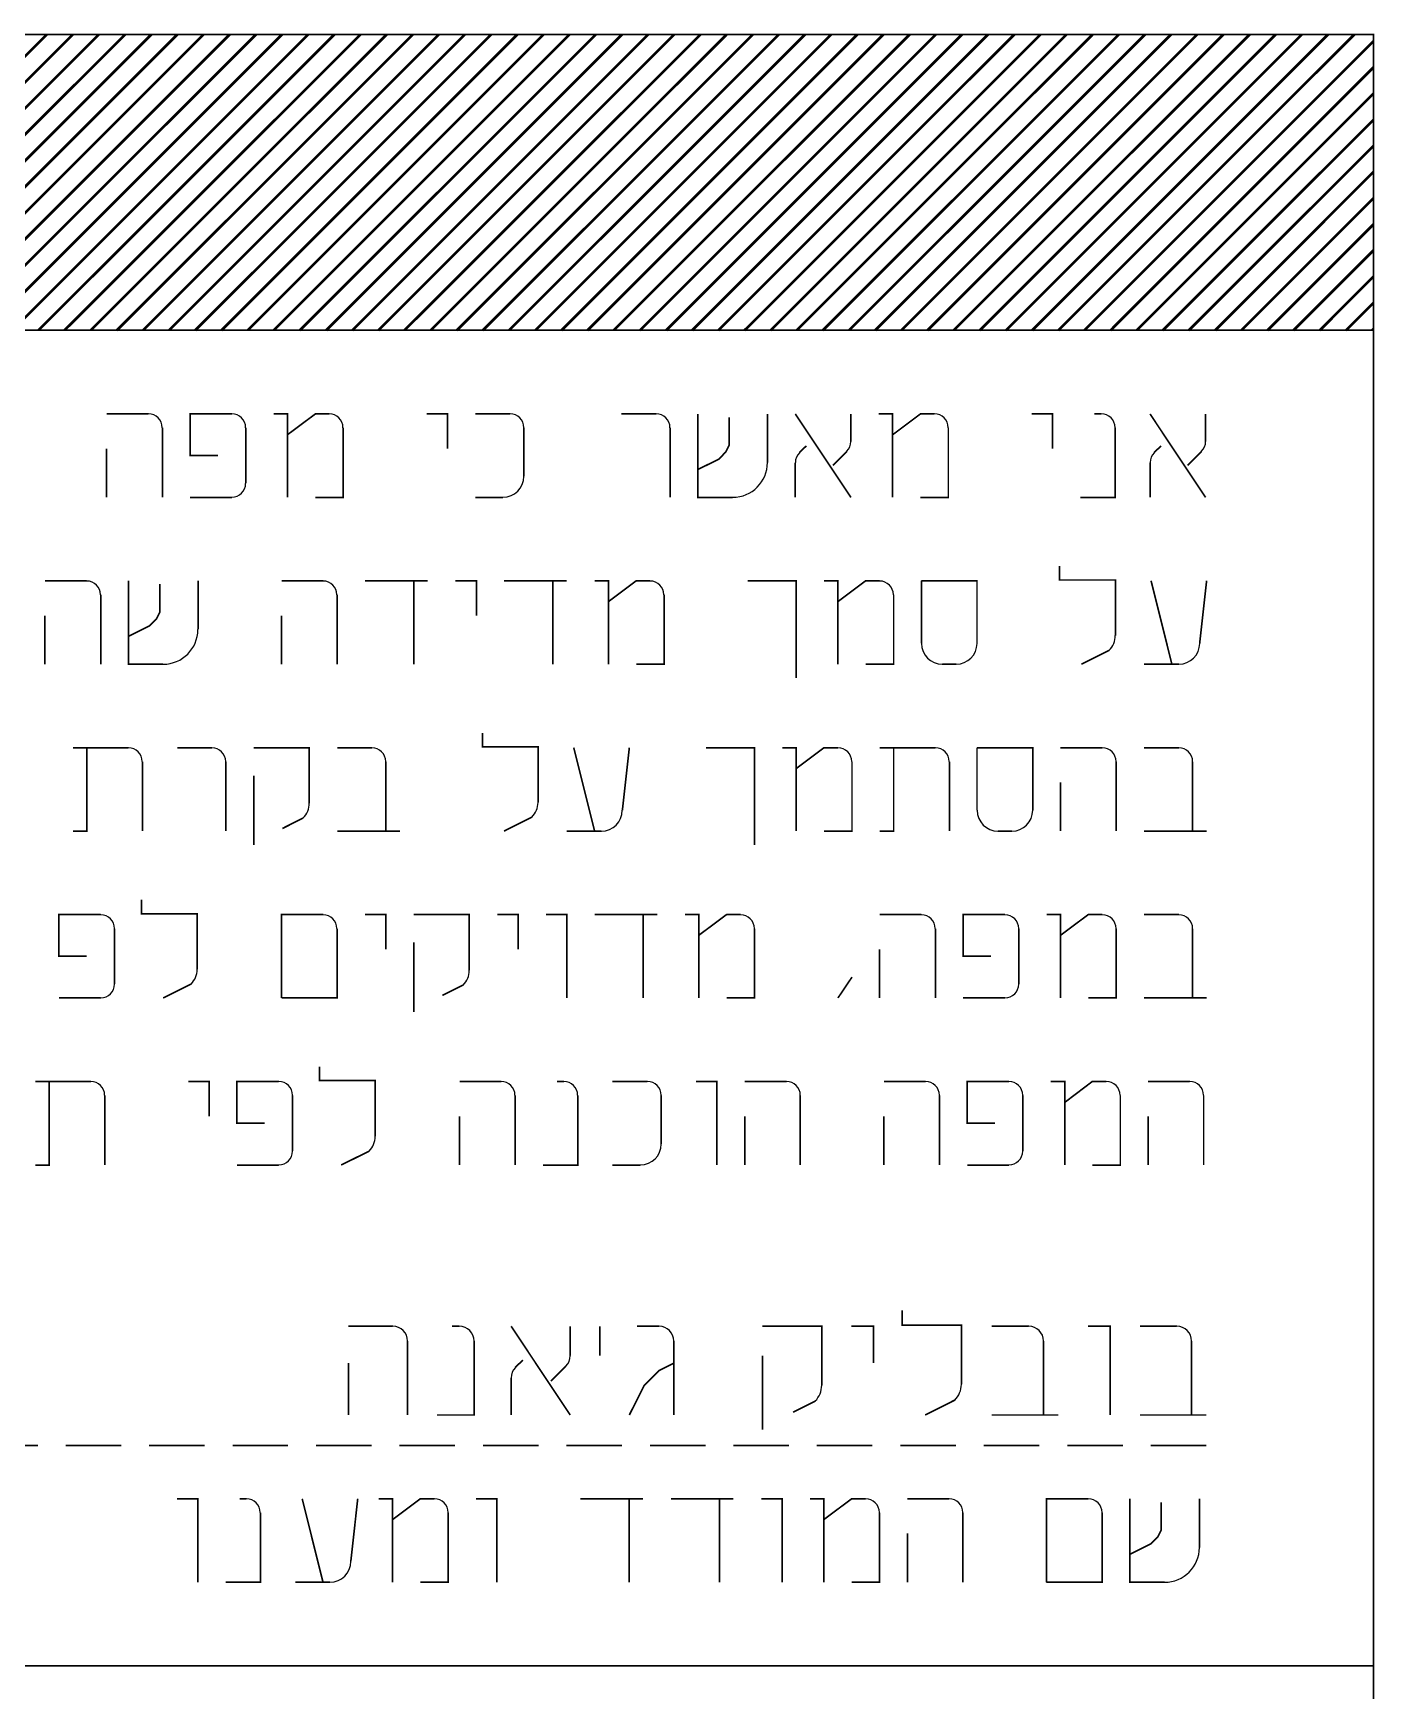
# Model space of a CAD drawing. Extents: x 489 to 720, y 1028 to 1176.
# Drawn here: x 711.15 to 720.23, y 1108.8 to 1120.02 of the extents above; entities that cross this region are included whole.
import ezdxf

# ---------------------------------------------------------------- set-up
doc = ezdxf.new("R2010")
doc.units = 0
doc.header["$MEASUREMENT"] = 0
doc.layers.add('DECLARATION', color=7, linetype='Continuous')
doc.layers.add('M1280', color=7, linetype='Continuous')

msp = doc.modelspace()

# ---------------------------------------------------------------- linework, layer by layer
at = {"color": 250, "linetype": 'Continuous', "ltscale": 0.045455, "const_width": 0.0112}
for points in [[(717.432, 1110.878), (717.432, 1111.278), (717.032, 1111.278), (717.032, 1111.379)], [(713.584, 1111.272), (713.284, 1111.272)], [(714.034, 1111.272), (713.984, 1111.272)], [(714.385, 1111.272), (714.785, 1110.671)], [(714.785, 1111.072), (714.785, 1111.272)], [(714.985, 1111.272), (714.985, 1111.072)], [(715.386, 1111.272), (715.236, 1111.272)], [(716.487, 1110.872), (716.487, 1111.272), (716.086, 1111.272)], [(716.687, 1111.272), (716.837, 1111.272), (716.837, 1111.022)], [(717.888, 1111.272), (717.638, 1111.272)], [(718.29, 1111.272), (718.44, 1111.272), (718.44, 1110.671)], [(718.89, 1111.272), (718.64, 1111.272)], [(713.684, 1110.671), (713.684, 1111.172)], [(713.884, 1110.671), (714.134, 1110.671), (714.134, 1111.172)], [(715.486, 1110.671), (715.486, 1111.172)], [(716.086, 1110.571), (716.086, 1111.072)], [(717.988, 1110.671), (717.988, 1111.172)], [(718.99, 1110.671), (718.99, 1111.172)], [(713.284, 1110.671), (713.284, 1111.022)], [(714.465, 1111.043), (714.413, 1110.993)], [(714.655, 1110.901), (714.755, 1111.002)], [(715.185, 1110.671), (715.286, 1110.872), (715.386, 1110.972), (715.486, 1111.022)], [(714.385, 1110.922), (714.385, 1110.671)], [(716.293, 1110.69), (716.443, 1110.765)], [(717.187, 1110.671), (717.388, 1110.772)], [(717.638, 1110.671), (718.088, 1110.671)], [(718.64, 1110.671), (719.09, 1110.671)]]:
    msp.add_lwpolyline(points, dxfattribs=at)
at = {"color": 250, "linetype": 'Continuous', "ltscale": 0.045455}
for centre, radius, start, end in [((713.584, 1111.172), 0.1, 0.0055, 90), ((714.034, 1111.172), 0.1, 0.0055, 90), ((715.386, 1111.172), 0.1, 0.0055, 90), ((717.888, 1111.172), 0.1, 0.0055, 90), ((718.89, 1111.172), 0.1, 0.0055, 90), ((714.685, 1111.072), 0.1, 315.0055, 360.0055), ((714.685, 1111.072), 0.1, 315.0055, 360.0055), ((714.485, 1110.922), 0.1, 135, 180), ((714.485, 1110.922), 0.1, 135, 180), ((716.337, 1110.872), 0.15, 315.0055, 360.0055), ((716.337, 1110.872), 0.15, 315.0055, 360.0055), ((717.282, 1110.878), 0.15, 315.0055, 360.0055)]:
    msp.add_arc(centre, radius, start, end, dxfattribs=at)
at = {"layer": 'DECLARATION', "color": 7, "linetype": 'Continuous', "ltscale": 0.045455, "const_width": 0.0112}
for points in [[(675.03, 1118.013), (720.221, 1118.013), (720.221, 1108.974), (675.03, 1108.974)], [(711.93, 1117.447), (711.647, 1117.447)], [(712.025, 1116.882), (712.025, 1117.354)], [(712.495, 1117.447), (712.212, 1117.447), (712.212, 1117.165), (712.401, 1117.165)], [(712.59, 1116.977), (712.59, 1117.354)], [(712.777, 1117.447), (712.871, 1117.447), (712.871, 1116.882)], [(713.154, 1117.447), (713.06, 1117.447), (712.871, 1117.306)], [(713.06, 1116.882), (713.249, 1116.882), (713.249, 1117.354)], [(713.813, 1117.447), (713.954, 1117.447), (713.954, 1117.212)], [(714.378, 1117.447), (714.143, 1117.447)], [(714.472, 1117.024), (714.472, 1117.354)], [(715.367, 1117.447), (715.132, 1117.447)], [(715.461, 1116.882), (715.461, 1117.354)], [(715.649, 1117.447), (715.649, 1116.882), (715.885, 1116.882)], [(715.649, 1117.071), (715.791, 1117.141), (715.837, 1117.189), (715.861, 1117.236), (715.861, 1117.424)], [(716.12, 1117.118), (716.12, 1117.447)], [(716.308, 1117.447), (716.685, 1116.882)], [(716.685, 1117.26), (716.685, 1117.447)], [(716.872, 1117.447), (716.967, 1117.447), (716.967, 1116.882)], [(717.25, 1117.447), (717.155, 1117.447), (716.967, 1117.306)], [(717.155, 1116.882), (717.344, 1116.882), (717.344, 1117.354)], [(717.909, 1117.447), (718.05, 1117.447), (718.05, 1117.212)], [(718.238, 1116.882), (718.474, 1116.882), (718.474, 1117.354)], [(718.379, 1117.447), (718.333, 1117.447)], [(718.709, 1117.447), (719.085, 1116.882)], [(719.085, 1117.26), (719.085, 1117.447)], [(711.647, 1116.882), (711.647, 1117.212)], [(716.383, 1117.231), (716.336, 1117.185)], [(716.563, 1117.098), (716.657, 1117.193)], [(718.784, 1117.231), (718.736, 1117.185)], [(718.963, 1117.098), (719.058, 1117.193)], [(716.308, 1117.118), (716.308, 1116.882)], [(718.709, 1117.118), (718.709, 1116.882)], [(712.212, 1116.882), (712.495, 1116.882)], [(714.143, 1116.882), (714.33, 1116.882)], [(718.475, 1115.947), (718.475, 1116.323), (718.097, 1116.323), (718.097, 1116.418)], [(711.513, 1116.318), (711.23, 1116.318)], [(711.608, 1115.753), (711.608, 1116.223)], [(711.795, 1116.318), (711.795, 1115.753), (712.03, 1115.753)], [(711.795, 1115.941), (711.937, 1116.012), (711.984, 1116.059), (712.008, 1116.106), (712.008, 1116.295)], [(712.267, 1115.988), (712.267, 1116.318)], [(713.113, 1116.318), (712.832, 1116.318)], [(713.208, 1115.753), (713.208, 1116.223)], [(713.396, 1116.318), (713.82, 1116.318)], [(713.726, 1116.318), (713.726, 1115.753)], [(714.008, 1116.318), (714.15, 1116.318), (714.15, 1116.082)], [(714.337, 1116.318), (714.761, 1116.318)], [(714.667, 1116.318), (714.667, 1115.753)], [(714.95, 1116.318), (715.044, 1116.318), (715.044, 1115.753)], [(715.326, 1116.318), (715.232, 1116.318), (715.044, 1116.177)], [(715.232, 1115.753), (715.42, 1115.753), (715.42, 1116.223)], [(715.985, 1116.318), (716.315, 1116.318), (716.315, 1115.659)], [(716.503, 1116.318), (716.597, 1116.318), (716.597, 1115.753)], [(716.879, 1116.318), (716.785, 1116.318), (716.597, 1116.177)], [(716.785, 1115.753), (716.974, 1115.753), (716.974, 1116.223)], [(717.162, 1116.318), (717.162, 1115.894)], [(717.538, 1115.894), (717.538, 1116.318), (717.162, 1116.318)], [(718.716, 1116.318), (718.857, 1115.753)], [(719.045, 1115.894), (719.092, 1116.318)], [(711.23, 1115.753), (711.23, 1116.082)], [(712.832, 1115.753), (712.832, 1116.082)], [(718.245, 1115.753), (718.433, 1115.847)], [(717.303, 1115.753), (717.397, 1115.753)], [(718.668, 1115.753), (718.904, 1115.753)], [(714.567, 1114.818), (714.567, 1115.194), (714.191, 1115.194), (714.191, 1115.288)], [(711.795, 1115.188), (711.419, 1115.188)], [(711.513, 1115.188), (711.513, 1114.623), (711.419, 1114.623)], [(712.36, 1115.188), (712.125, 1115.188)], [(713.019, 1114.812), (713.019, 1115.188), (712.643, 1115.188)], [(713.443, 1115.188), (713.208, 1115.188)], [(714.809, 1115.188), (714.95, 1114.623)], [(715.138, 1114.764), (715.185, 1115.188)], [(715.703, 1115.188), (716.033, 1115.188), (716.033, 1114.529)], [(716.22, 1115.188), (716.315, 1115.188), (716.315, 1114.623)], [(716.597, 1115.188), (716.503, 1115.188), (716.315, 1115.047)], [(717.257, 1115.188), (716.879, 1115.188)], [(716.974, 1115.188), (716.974, 1114.623), (716.879, 1114.623)], [(717.538, 1115.188), (717.538, 1114.764)], [(717.916, 1114.764), (717.916, 1115.188), (717.538, 1115.188)], [(718.386, 1115.188), (718.103, 1115.188)], [(718.904, 1115.188), (718.668, 1115.188)], [(711.89, 1114.623), (711.89, 1115.094)], [(712.454, 1114.623), (712.454, 1115.094)], [(712.643, 1114.529), (712.643, 1114.999)], [(713.537, 1114.623), (713.537, 1115.094)], [(716.503, 1114.623), (716.692, 1114.623), (716.692, 1115.094)], [(717.351, 1114.623), (717.351, 1115.094)], [(718.48, 1114.623), (718.48, 1115.094)], [(718.997, 1114.623), (718.997, 1115.094)], [(718.103, 1114.623), (718.103, 1114.953)], [(712.837, 1114.641), (712.978, 1114.712)], [(714.337, 1114.623), (714.526, 1114.718)], [(713.208, 1114.623), (713.632, 1114.623)], [(714.761, 1114.623), (714.996, 1114.623)], [(717.68, 1114.623), (717.774, 1114.623)], [(718.668, 1114.623), (719.092, 1114.623)], [(712.261, 1113.687), (712.261, 1114.064), (711.884, 1114.064), (711.884, 1114.159)], [(711.608, 1114.059), (711.325, 1114.059), (711.325, 1113.776), (711.513, 1113.776)], [(713.113, 1114.059), (712.832, 1114.059), (712.832, 1113.494)], [(713.396, 1114.059), (713.537, 1114.059), (713.537, 1113.823)], [(714.102, 1113.681), (714.102, 1114.059), (713.726, 1114.059)], [(714.291, 1114.059), (714.432, 1114.059), (714.432, 1113.823)], [(714.62, 1114.059), (714.761, 1114.059), (714.761, 1113.494)], [(714.95, 1114.059), (715.374, 1114.059)], [(715.279, 1114.059), (715.279, 1113.494)], [(715.561, 1114.059), (715.655, 1114.059), (715.655, 1113.494)], [(715.938, 1114.059), (715.844, 1114.059), (715.655, 1113.918)], [(717.162, 1114.059), (716.879, 1114.059)], [(717.727, 1114.059), (717.444, 1114.059), (717.444, 1113.776), (717.633, 1113.776)], [(718.01, 1114.059), (718.103, 1114.059), (718.103, 1113.494)], [(718.386, 1114.059), (718.292, 1114.059), (718.103, 1113.918)], [(718.904, 1114.059), (718.668, 1114.059)], [(711.701, 1113.588), (711.701, 1113.964)], [(712.832, 1113.494), (713.208, 1113.494), (713.208, 1113.964)], [(713.726, 1113.399), (713.726, 1113.87)], [(715.844, 1113.494), (716.033, 1113.494), (716.033, 1113.964)], [(717.257, 1113.494), (717.257, 1113.964)], [(717.821, 1113.588), (717.821, 1113.964)], [(718.292, 1113.494), (718.48, 1113.494), (718.48, 1113.964)], [(718.997, 1113.494), (718.997, 1113.964)], [(716.879, 1113.494), (716.879, 1113.823)], [(712.03, 1113.494), (712.219, 1113.588)], [(713.92, 1113.511), (714.061, 1113.582)], [(716.597, 1113.494), (716.692, 1113.635)], [(711.325, 1113.494), (711.608, 1113.494)], [(717.444, 1113.494), (717.727, 1113.494)], [(718.668, 1113.494), (719.092, 1113.494)], [(713.465, 1112.557), (713.465, 1112.935), (713.088, 1112.935), (713.088, 1113.028)], [(711.541, 1112.929), (711.165, 1112.929)], [(711.259, 1112.929), (711.259, 1112.363), (711.165, 1112.363)], [(712.2, 1112.929), (712.341, 1112.929), (712.341, 1112.693)], [(712.812, 1112.929), (712.529, 1112.929), (712.529, 1112.646), (712.718, 1112.646)], [(714.318, 1112.929), (714.036, 1112.929)], [(714.742, 1112.929), (714.695, 1112.929)], [(715.307, 1112.929), (715.071, 1112.929)], [(715.636, 1112.929), (715.777, 1112.929), (715.777, 1112.363)], [(716.249, 1112.929), (715.966, 1112.929)], [(717.19, 1112.929), (716.908, 1112.929)], [(717.754, 1112.929), (717.472, 1112.929), (717.472, 1112.646), (717.66, 1112.646)], [(718.037, 1112.929), (718.132, 1112.929), (718.132, 1112.363)], [(718.413, 1112.929), (718.319, 1112.929), (718.132, 1112.787)], [(718.978, 1112.929), (718.696, 1112.929)], [(711.635, 1112.363), (711.635, 1112.835)], [(712.905, 1112.457), (712.905, 1112.835)], [(714.412, 1112.363), (714.412, 1112.835)], [(714.601, 1112.363), (714.836, 1112.363), (714.836, 1112.835)], [(715.401, 1112.505), (715.401, 1112.835)], [(716.342, 1112.363), (716.342, 1112.835)], [(717.284, 1112.363), (717.284, 1112.835)], [(717.849, 1112.457), (717.849, 1112.835)], [(718.319, 1112.363), (718.508, 1112.363), (718.508, 1112.835)], [(719.072, 1112.363), (719.072, 1112.835)], [(714.036, 1112.363), (714.036, 1112.693)], [(715.966, 1112.363), (715.966, 1112.693)], [(716.908, 1112.363), (716.908, 1112.693)], [(718.696, 1112.363), (718.696, 1112.693)], [(713.235, 1112.363), (713.424, 1112.457)], [(712.529, 1112.363), (712.812, 1112.363)], [(715.071, 1112.363), (715.26, 1112.363)], [(717.472, 1112.363), (717.754, 1112.363)], [(710.804, 1110.464), (711.182, 1110.464)], [(711.37, 1110.464), (711.746, 1110.464)], [(711.935, 1110.464), (712.311, 1110.464)], [(712.5, 1110.464), (712.876, 1110.464)], [(713.065, 1110.464), (713.441, 1110.464)], [(713.629, 1110.464), (714.005, 1110.464)], [(714.194, 1110.464), (714.571, 1110.464)], [(714.759, 1110.464), (715.136, 1110.464)], [(715.324, 1110.464), (715.701, 1110.464)], [(715.888, 1110.464), (716.266, 1110.464)], [(716.454, 1110.464), (716.83, 1110.464)], [(717.019, 1110.464), (717.395, 1110.464)], [(717.584, 1110.464), (717.96, 1110.464)], [(718.149, 1110.464), (718.525, 1110.464)], [(718.713, 1110.464), (719.09, 1110.464)], [(712.124, 1110.104), (712.265, 1110.104), (712.265, 1109.539)], [(712.594, 1110.104), (712.547, 1110.104)], [(712.971, 1110.104), (713.112, 1109.539)], [(713.3, 1109.68), (713.347, 1110.104)], [(713.488, 1110.104), (713.583, 1110.104), (713.583, 1109.539)], [(713.866, 1110.104), (713.771, 1110.104), (713.583, 1109.963)], [(714.147, 1110.104), (714.288, 1110.104), (714.288, 1109.539)], [(714.854, 1110.104), (715.277, 1110.104)], [(715.184, 1110.104), (715.184, 1109.539)], [(715.466, 1110.104), (715.89, 1110.104)], [(715.795, 1110.104), (715.795, 1109.539)], [(716.078, 1110.104), (716.219, 1110.104), (716.219, 1109.539)], [(716.408, 1110.104), (716.501, 1110.104), (716.501, 1109.539)], [(716.784, 1110.104), (716.69, 1110.104), (716.501, 1109.963)], [(717.349, 1110.104), (717.067, 1110.104)], [(718.291, 1110.104), (718.008, 1110.104), (718.008, 1109.539)], [(718.572, 1110.104), (718.572, 1109.539), (718.808, 1109.539)], [(718.572, 1109.728), (718.713, 1109.798), (718.761, 1109.845), (718.785, 1109.893), (718.785, 1110.08)], [(719.043, 1109.774), (719.043, 1110.104)], [(712.453, 1109.539), (712.688, 1109.539), (712.688, 1110.01)], [(713.771, 1109.539), (713.959, 1109.539), (713.959, 1110.01)], [(716.69, 1109.539), (716.878, 1109.539), (716.878, 1110.01)], [(717.443, 1109.539), (717.443, 1110.01)], [(718.008, 1109.539), (718.384, 1109.539), (718.384, 1110.01)], [(717.067, 1109.539), (717.067, 1109.869)], [(712.924, 1109.539), (713.159, 1109.539)]]:
    msp.add_lwpolyline(points, dxfattribs=at)
at = {"layer": 'DECLARATION', "color": 7, "linetype": 'Continuous', "ltscale": 0.045455}
for centre, radius, start, end in [((711.93, 1117.354), 0.0932, 0.0055, 90), ((712.495, 1117.354), 0.0932, 0.0055, 90), ((713.154, 1117.354), 0.0932, 0.0055, 90), ((714.378, 1117.354), 0.0932, 0.0055, 90), ((715.367, 1117.354), 0.0932, 0.0055, 90), ((717.25, 1117.354), 0.0932, 0.0055, 90), ((718.379, 1117.354), 0.0932, 0.0055, 90), ((716.591, 1117.26), 0.0932, 315.0055, 360.0055), ((716.591, 1117.26), 0.0932, 315.0055, 360.0055), ((718.992, 1117.26), 0.0932, 315.0055, 360.0055), ((718.992, 1117.26), 0.0932, 315.0055, 360.0055), ((716.402, 1117.118), 0.0932, 135, 180), ((716.402, 1117.118), 0.0932, 135, 180), ((718.803, 1117.118), 0.0932, 135, 180), ((718.803, 1117.118), 0.0932, 135, 180), ((714.33, 1117.024), 0.141, 270.0055, 360), ((715.885, 1117.118), 0.235, 270.0055, 360), ((712.495, 1116.977), 0.0932, 270.0055, 360), ((711.513, 1116.223), 0.0932, 0.0055, 90), ((713.113, 1116.223), 0.0932, 0.0055, 90), ((715.326, 1116.223), 0.0932, 0.0055, 90), ((716.879, 1116.223), 0.0932, 0.0055, 90), ((712.03, 1115.988), 0.235, 270.0055, 360), ((717.303, 1115.894), 0.141, 180.0055, 270), ((717.397, 1115.894), 0.141, 270.0055, 360), ((718.333, 1115.947), 0.141, 315.0055, 360.0055), ((718.904, 1115.894), 0.141, 270.0055, 360), ((711.795, 1115.094), 0.0932, 0.0055, 90), ((712.36, 1115.094), 0.0932, 0.0055, 90), ((713.443, 1115.094), 0.0932, 0.0055, 90), ((716.597, 1115.094), 0.0932, 0.0055, 90), ((717.257, 1115.094), 0.0932, 0.0055, 90), ((718.386, 1115.094), 0.0932, 0.0055, 90), ((718.904, 1115.094), 0.0932, 0.0055, 90), ((712.878, 1114.812), 0.141, 315.0055, 360.0055), ((712.878, 1114.812), 0.141, 315.0055, 360.0055), ((714.426, 1114.818), 0.141, 315.0055, 360.0055), ((714.996, 1114.764), 0.141, 270.0055, 360), ((717.68, 1114.764), 0.141, 180.0055, 270), ((717.774, 1114.764), 0.141, 270.0055, 360), ((711.608, 1113.964), 0.0932, 0.0055, 90), ((713.113, 1113.964), 0.0932, 0.0055, 90), ((715.938, 1113.964), 0.0932, 0.0055, 90), ((717.162, 1113.964), 0.0932, 0.0055, 90), ((717.727, 1113.964), 0.0932, 0.0055, 90), ((718.386, 1113.964), 0.0932, 0.0055, 90), ((718.904, 1113.964), 0.0932, 0.0055, 90), ((712.119, 1113.687), 0.141, 315.0055, 360.0055), ((713.961, 1113.681), 0.141, 315.0055, 360.0055), ((713.961, 1113.681), 0.141, 315.0055, 360.0055), ((711.608, 1113.588), 0.0932, 270.0055, 360), ((717.727, 1113.588), 0.0932, 270.0055, 360), ((711.541, 1112.835), 0.0932, 0.0055, 90), ((712.812, 1112.835), 0.0932, 0.0055, 90), ((714.318, 1112.835), 0.0932, 0.0055, 90), ((714.742, 1112.835), 0.0932, 0.0055, 90), ((715.307, 1112.835), 0.0932, 0.0055, 90), ((716.249, 1112.835), 0.0932, 0.0055, 90), ((717.19, 1112.835), 0.0932, 0.0055, 90), ((717.754, 1112.835), 0.0932, 0.0055, 90), ((718.413, 1112.835), 0.0932, 0.0055, 90), ((718.978, 1112.835), 0.0932, 0.0055, 90), ((713.324, 1112.557), 0.141, 315.0055, 360.0055), ((712.812, 1112.457), 0.0932, 270.0055, 360), ((715.26, 1112.505), 0.141, 270.0055, 360), ((717.754, 1112.457), 0.0932, 270.0055, 360), ((712.594, 1110.01), 0.0932, 0.0055, 90), ((713.866, 1110.01), 0.0932, 0.0055, 90), ((716.784, 1110.01), 0.0932, 0.0055, 90), ((717.349, 1110.01), 0.0932, 0.0055, 90), ((718.291, 1110.01), 0.0932, 0.0055, 90), ((718.808, 1109.774), 0.235, 270.0055, 360), ((713.159, 1109.68), 0.141, 270.0055, 360)]:
    msp.add_arc(centre, radius, start, end, dxfattribs=at)
at = {"layer": 'M1280', "color": 7, "linetype": 'Continuous', "ltscale": 0.045455, "const_width": 0.0112}
for points in [[(675.028, 1118.013), (675.028, 1120.015), (720.221, 1120.015), (720.221, 1102.952), (675.028, 1102.952)], [(675.028, 1120.015), (715.074, 1120.015)], [(675.028, 1120.015), (720.221, 1120.015), (720.221, 1118.013), (675.028, 1118.013)]]:
    msp.add_lwpolyline(points, dxfattribs=at)
at = {"layer": 'M1280', "color": 8, "linetype": 'Continuous', "ltscale": 0.045455, "const_width": 0.0182}
for points in [[(709.24, 1118.013), (711.242, 1120.015)], [(709.416, 1118.013), (711.418, 1120.015)], [(709.593, 1118.013), (711.595, 1120.015)], [(709.77, 1118.013), (711.772, 1120.015)], [(709.947, 1118.013), (711.95, 1120.015)], [(710.124, 1118.013), (712.126, 1120.015)], [(710.301, 1118.013), (712.303, 1120.015)], [(710.478, 1118.013), (712.48, 1120.015)], [(710.655, 1118.013), (712.658, 1120.015)], [(710.832, 1118.013), (712.834, 1120.015)], [(711.009, 1118.013), (713.011, 1120.015)], [(711.186, 1118.013), (713.188, 1120.015)], [(711.362, 1118.013), (713.365, 1120.015)], [(711.54, 1118.013), (713.542, 1120.015)], [(711.717, 1118.013), (713.719, 1120.015)], [(711.894, 1118.013), (713.896, 1120.015)], [(712.07, 1118.013), (714.072, 1120.015)], [(712.247, 1118.013), (714.25, 1120.015)], [(712.425, 1118.013), (714.427, 1120.015)], [(712.602, 1118.013), (714.604, 1120.015)], [(712.778, 1118.013), (714.78, 1120.015)], [(712.955, 1118.013), (714.958, 1120.015)], [(713.133, 1118.013), (715.135, 1120.015)], [(713.31, 1118.013), (715.312, 1120.015)], [(713.486, 1118.013), (715.488, 1120.015)], [(713.663, 1118.013), (715.666, 1120.015)], [(713.841, 1118.013), (715.843, 1120.015)], [(714.018, 1118.013), (716.02, 1120.015)], [(714.194, 1118.013), (716.196, 1120.015)], [(714.371, 1118.013), (716.374, 1120.015)], [(714.549, 1118.013), (716.551, 1120.015)], [(714.726, 1118.013), (716.728, 1120.015)], [(714.902, 1118.013), (716.904, 1120.015)], [(715.079, 1118.013), (717.082, 1120.015)], [(715.257, 1118.013), (717.259, 1120.015)], [(715.434, 1118.013), (717.436, 1120.015)], [(715.61, 1118.013), (717.612, 1120.015)], [(715.787, 1118.013), (717.79, 1120.015)], [(715.965, 1118.013), (717.967, 1120.015)], [(716.141, 1118.013), (718.143, 1120.015)], [(716.318, 1118.013), (718.32, 1120.015)], [(716.495, 1118.013), (718.497, 1120.015)], [(716.672, 1118.013), (718.675, 1120.015)], [(716.849, 1118.013), (718.851, 1120.015)], [(717.026, 1118.013), (719.028, 1120.015)], [(717.203, 1118.013), (719.205, 1120.015)], [(717.38, 1118.013), (719.383, 1120.015)], [(717.557, 1118.013), (719.559, 1120.015)], [(717.734, 1118.013), (719.736, 1120.015)], [(717.911, 1118.013), (719.913, 1120.015)], [(718.088, 1118.013), (720.091, 1120.015)], [(718.265, 1118.013), (720.221, 1119.97)], [(718.442, 1118.013), (720.221, 1119.793)], [(718.619, 1118.013), (720.221, 1119.615)], [(718.796, 1118.013), (720.221, 1119.438)], [(718.972, 1118.013), (720.221, 1119.262)], [(719.15, 1118.013), (720.221, 1119.085)], [(719.327, 1118.013), (720.221, 1118.907)], [(719.504, 1118.013), (720.221, 1118.73)], [(719.68, 1118.013), (720.221, 1118.554)], [(719.858, 1118.013), (720.221, 1118.377)], [(720.035, 1118.013), (720.221, 1118.199)], [(720.212, 1118.013), (720.221, 1118.023)]]:
    msp.add_lwpolyline(points, dxfattribs=at)

doc.saveas('drawing.dxf')
